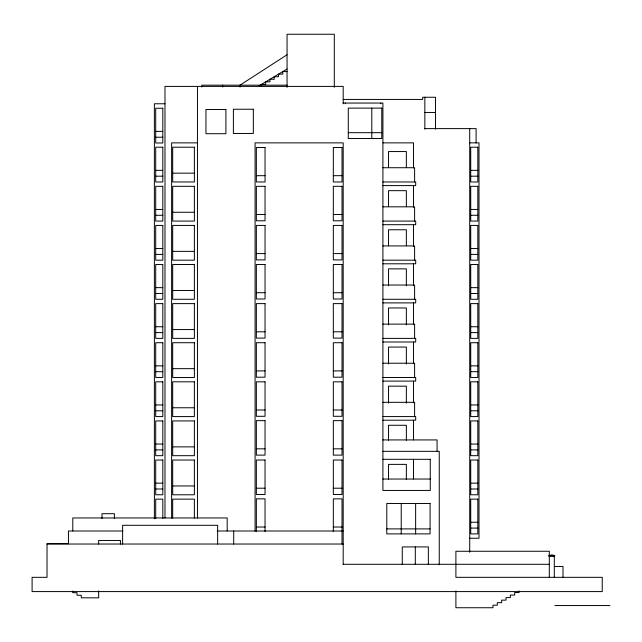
<?xml version="1.0" encoding="UTF-8"?>
<svg xmlns="http://www.w3.org/2000/svg" width="642" height="642" viewBox="0 0 642 642"><rect width="100%" height="100%" fill="white"/><g stroke="black" fill="none" stroke-linecap="round" stroke-linejoin="round"><path stroke-width="0.96" d="M287.054 54.763L240.02 85.169L240.02 87.071M258.838 85.948L287.054 69.015M548.95 555.603L551.807 554.881L554.664 555.603L554.664 556.333L548.95 556.333L548.95 555.603L554.664 555.603M287.054 71.583L282.785 71.583L282.785 74.143L278.508 74.143L278.508 76.711L274.23 76.711L274.23 79.279L269.953 79.279L269.953 81.847L265.676 81.847L265.676 84.407L261.398 84.407L261.398 86.116M287.054 85.169L201.789 85.169L201.789 87.071M343.189 99.43L422.677 99.43L422.677 97.255L435.533 97.255L435.533 129.138M343.189 103.057L382.913 103.057L382.913 490.44L430.268 490.44L430.268 459.303M164.986 103.771L154.385 103.771L154.385 518.832M424.843 112.462L435.533 112.462M424.843 128.617L476.099 128.617L476.099 142.869M155.709 131.369L162.811 131.369M348.277 132.685L381.773 132.685M155.709 137.211L162.811 137.211M197.447 142.869L171.615 142.869L171.615 518.086M382.913 142.869L413.52 142.869L413.52 167.939M469.719 142.869L478.996 142.869L478.996 538.229L469.719 538.229M382.913 167.722L414.604 167.722L414.604 181.975M155.709 170.347L162.811 170.347M470.714 170.347L477.817 170.347M172.698 173.163L194.374 173.163M256.351 175.683L265.042 175.683M333.326 175.683L342.017 175.683M155.709 176.189L162.811 176.189M470.714 176.189L477.817 176.189M382.913 181.975L415.695 181.975L415.695 185.594L382.913 185.594M382.913 206.82L414.604 206.82L414.604 221.073M155.709 209.444L162.811 209.444M470.714 209.444L477.817 209.444M172.698 212.261L194.374 212.261M256.351 214.5L265.042 214.5M333.326 214.5L342.017 214.5M155.709 215.287L162.811 215.287M470.714 215.287L477.817 215.287M382.913 221.073L415.695 221.073L415.695 224.692L382.913 224.692M382.913 245.926L414.604 245.926L414.604 260.179M155.709 248.55L162.811 248.55M470.714 248.55L477.817 248.55M172.698 251.359L194.374 251.359M256.351 253.598L265.042 253.598M333.326 253.598L342.017 253.598M155.709 254.392L162.811 254.392M470.714 254.392L477.817 254.392M382.913 260.179L415.695 260.179L415.695 263.798L382.913 263.798M382.913 285.024L414.604 285.024L414.604 299.276M155.709 287.648L162.811 287.648M470.714 287.648L477.817 287.648M172.698 290.465L194.374 290.465M256.351 292.704L265.042 292.704M333.326 292.704L342.017 292.704M155.709 293.49L162.811 293.49M470.714 293.49L477.817 293.49M382.913 299.276L415.695 299.276L415.695 302.896L382.913 302.896M382.913 324.122L414.604 324.122L414.604 338.382M155.709 326.746L162.811 326.746M470.714 326.746L477.817 326.746M172.698 329.563L194.374 329.563M256.351 331.802L265.042 331.802M333.326 331.802L342.017 331.802M155.709 332.596L162.811 332.596M470.714 332.596L477.817 332.596M382.913 338.382L415.695 338.382L415.695 342.001L382.913 342.001M382.913 363.228L414.604 363.228L414.604 377.48M155.709 365.852L162.811 365.852M470.714 365.852L477.817 365.852M172.698 368.668L194.374 368.668M256.351 370.907L265.042 370.907M333.326 370.907L342.017 370.907M155.709 371.694L162.811 371.694M470.714 371.694L477.817 371.694M382.913 377.48L415.695 377.48L415.695 381.099L382.913 381.099M382.913 402.325L414.604 402.325L414.604 416.578M155.709 404.95L162.811 404.95M470.714 404.95L477.817 404.95M172.698 407.766L194.374 407.766M256.351 410.005L265.042 410.005M333.326 410.005L342.017 410.005M155.709 410.792L162.811 410.792M470.714 410.792L477.817 410.792M382.913 416.578L415.695 416.578L415.695 420.197L382.913 420.197M382.913 439.931L437.074 439.931L437.074 451.334M155.709 444.055L162.811 444.055M470.714 444.055L477.817 444.055M172.698 446.872L194.374 446.872M256.351 448.83L265.042 448.83M333.326 448.83L342.017 448.83M155.709 449.898L162.811 449.898M470.714 449.898L477.817 449.898M382.913 451.334L439.248 451.334L439.248 564.743M382.913 459.303L430.341 459.303M382.913 479.036L430.26 479.036M155.709 483.153L162.811 483.153M470.714 483.153L477.817 483.153M172.698 485.97L194.374 485.97M256.351 488.209L265.042 488.209M333.326 488.209L342.017 488.209M155.709 488.995L162.811 488.995M470.714 488.995L477.817 488.995M470.714 522.251L477.817 522.251M256.351 527.026L265.042 527.026M333.326 527.026L342.017 527.026M470.714 528.101L477.817 528.101M386.789 528.896L430.068 528.896M122.919 530.998L68.453 530.998L68.453 543.734M217.157 530.998L343.189 530.998M68.453 543.63L47.026 543.63L47.026 577.327L32.1 577.327L32.1 591.587L602.252 591.587L602.252 577.327L455.9 577.327L455.9 551.261L549.311 551.261L549.311 577.327M47.026 544.031L343.189 544.031M343.189 564.294L549.311 564.294M554.303 566.469L562.994 566.469L562.994 577.327M554.921 605.542L609.9 605.542M554.303 556.333L554.303 577.327M519.041 590.849L519.041 592.534L514.691 592.534L514.691 595.07L510.35 595.07L510.35 597.606L506 597.606L506 600.142L501.659 600.142L501.659 602.669L497.317 602.669L497.317 605.205L492.968 605.205L492.968 607.741L455.9 607.741L455.9 590.953M469.719 128.617L469.719 552.289M428.35 564.575L428.35 546.92L402.277 546.92L402.277 564.575M424.843 97.255L424.843 129.138M415.639 503.472L415.639 533.887M415.31 546.92L415.31 564.575M413.52 185.594L413.52 207.278M413.52 224.692L413.52 246.376M413.52 263.798L413.52 285.481M413.52 302.896L413.52 324.579M413.52 342.001L413.52 363.685M413.52 381.099L413.52 402.783M413.52 420.197L413.52 439.914M413.52 459.303L413.52 479.012M406.354 167.53L406.354 151.56L388.53 151.56L388.53 167.53M406.354 206.628L406.354 190.666L388.53 190.666L388.53 206.628M406.354 245.725L406.354 229.764L388.53 229.764L388.53 245.725M406.354 285.826L406.354 268.862L388.53 268.862L388.53 285.826M406.354 324.932L406.354 307.967L388.53 307.967L388.53 324.932M406.354 364.03L406.354 347.065L388.53 347.065L388.53 364.03M406.354 403.128L406.354 386.171L388.53 386.171L388.53 403.128M406.354 440.235L406.354 425.269L388.53 425.269L388.53 440.235M406.354 479.341L406.354 464.375L388.53 464.375L388.53 479.341M401.218 503.472L401.218 533.887M380.738 103.057L380.738 103.771M371.79 108.113L371.79 138.528M345.364 103.057L345.364 103.771M343.189 103.771L343.189 86.397L164.986 86.397L164.986 517.998M343.189 564.599L343.189 142.869L255.083 142.869L255.083 531.183M342.017 544.031L342.017 498.85L333.326 498.85L333.326 531.528M334.305 87.392L334.305 34.259L287.054 34.259L287.054 87.392M265.042 531.528L265.042 498.85L256.351 498.85L256.351 531.528M233.704 530.998L233.704 544.031M227.188 530.998L227.188 517.966L72.795 517.966L72.795 530.998M222.646 85.169L222.646 87.071M217.646 544.031L217.646 525.3L122.606 525.3L122.606 544.031M197.447 86.397L197.447 517.998M194.374 518.086L194.374 499.131L172.698 499.131L172.698 518.086M162.811 518.399L162.811 499.131L155.709 499.131L155.709 518.399M120.431 544.031L120.431 540.468L98.659 540.468L98.659 544.031M114.388 518.495L114.388 513.688L102.014 513.688L102.014 518.495M98.659 590.881L98.659 597.83L81.277 597.83L81.277 595.262L77.008 595.262L77.008 592.694L72.731 592.694L72.731 590.985M381.773 108.113L348.277 108.113L348.277 138.528L381.773 138.528L381.773 108.113M162.811 108.241L155.709 108.241L155.709 142.997L162.811 142.997L162.811 108.241M253.341 109.236L233.391 109.236L233.391 133.464L253.341 133.464L253.341 109.236M225.904 109.493L205.954 109.493L205.954 133.721L225.904 133.721L225.904 109.493M162.811 147.219L155.709 147.219L155.709 181.975L162.811 181.975L162.811 147.219M194.374 147.219L172.698 147.219L172.698 181.975L194.374 181.975L194.374 147.219M477.817 147.219L470.714 147.219L470.714 181.975L477.817 181.975L477.817 147.219M265.042 147.5L256.351 147.5L256.351 181.975L265.042 181.975L265.042 147.5M342.017 147.5L333.326 147.5L333.326 181.975L342.017 181.975L342.017 147.5M162.811 186.316L155.709 186.316L155.709 221.073L162.811 221.073L162.811 186.316M194.374 186.316L172.698 186.316L172.698 221.073L194.374 221.073L194.374 186.316M265.042 186.316L256.351 186.316L256.351 220.792L265.042 220.792L265.042 186.316M342.017 186.316L333.326 186.316L333.326 220.792L342.017 220.792L342.017 186.316M477.817 186.316L470.714 186.316L470.714 221.073L477.817 221.073L477.817 186.316M162.811 225.422L155.709 225.422L155.709 260.179L162.811 260.179L162.811 225.422M194.374 225.422L172.698 225.422L172.698 260.179L194.374 260.179L194.374 225.422M265.042 225.422L256.351 225.422L256.351 259.898L265.042 259.898L265.042 225.422M342.017 225.422L333.326 225.422L333.326 259.898L342.017 259.898L342.017 225.422M477.817 225.422L470.714 225.422L470.714 260.179L477.817 260.179L477.817 225.422M162.811 264.52L155.709 264.52L155.709 299.276L162.811 299.276L162.811 264.52M194.374 264.52L172.698 264.52L172.698 299.276L194.374 299.276L194.374 264.52M265.042 264.52L256.351 264.52L256.351 298.995L265.042 298.995L265.042 264.52M342.017 264.52L333.326 264.52L333.326 298.995L342.017 298.995L342.017 264.52M477.817 264.52L470.714 264.52L470.714 299.276L477.817 299.276L477.817 264.52M162.811 303.618L155.709 303.618L155.709 338.382L162.811 338.382L162.811 303.618M194.374 303.618L172.698 303.618L172.698 338.382L194.374 338.382L194.374 303.618M265.042 303.618L256.351 303.618L256.351 338.101L265.042 338.101L265.042 303.618M342.017 303.618L333.326 303.618L333.326 338.101L342.017 338.101L342.017 303.618M477.817 303.618L470.714 303.618L470.714 338.382L477.817 338.382L477.817 303.618M162.811 342.724L155.709 342.724L155.709 377.48L162.811 377.48L162.811 342.724M194.374 342.724L172.698 342.724L172.698 377.48L194.374 377.48L194.374 342.724M265.042 342.724L256.351 342.724L256.351 377.199L265.042 377.199L265.042 342.724M342.017 342.724L333.326 342.724L333.326 377.199L342.017 377.199L342.017 342.724M477.817 342.724L470.714 342.724L470.714 377.48L477.817 377.48L477.817 342.724M162.811 381.821L155.709 381.821L155.709 416.578L162.811 416.578L162.811 381.821M194.374 381.821L172.698 381.821L172.698 416.578L194.374 416.578L194.374 381.821M265.042 381.821L256.351 381.821L256.351 416.297L265.042 416.297L265.042 381.821M342.017 381.821L333.326 381.821L333.326 416.297L342.017 416.297L342.017 381.821M477.817 381.821L470.714 381.821L470.714 416.578L477.817 416.578L477.817 381.821M265.042 420.646L256.351 420.646L256.351 455.122L265.042 455.122L265.042 420.646M342.017 420.646L333.326 420.646L333.326 455.122L342.017 455.122L342.017 420.646M162.811 420.927L155.709 420.927L155.709 455.684L162.811 455.684L162.811 420.927M194.374 420.927L172.698 420.927L172.698 455.684L194.374 455.684L194.374 420.927M477.817 420.927L470.714 420.927L470.714 455.684L477.817 455.684L477.817 420.927M162.811 460.025L155.709 460.025L155.709 494.781L162.811 494.781L162.811 460.025M194.374 460.025L172.698 460.025L172.698 494.781L194.374 494.781L194.374 460.025M265.042 460.025L256.351 460.025L256.351 494.501L265.042 494.501L265.042 460.025M342.017 460.025L333.326 460.025L333.326 494.501L342.017 494.501L342.017 460.025M477.817 460.025L470.714 460.025L470.714 494.781L477.817 494.781L477.817 460.025M477.817 499.131L470.714 499.131L470.714 533.887L477.817 533.887L477.817 499.131M430.068 503.472L386.789 503.472L386.789 533.887L430.068 533.887L430.068 503.472"/></g></svg>
